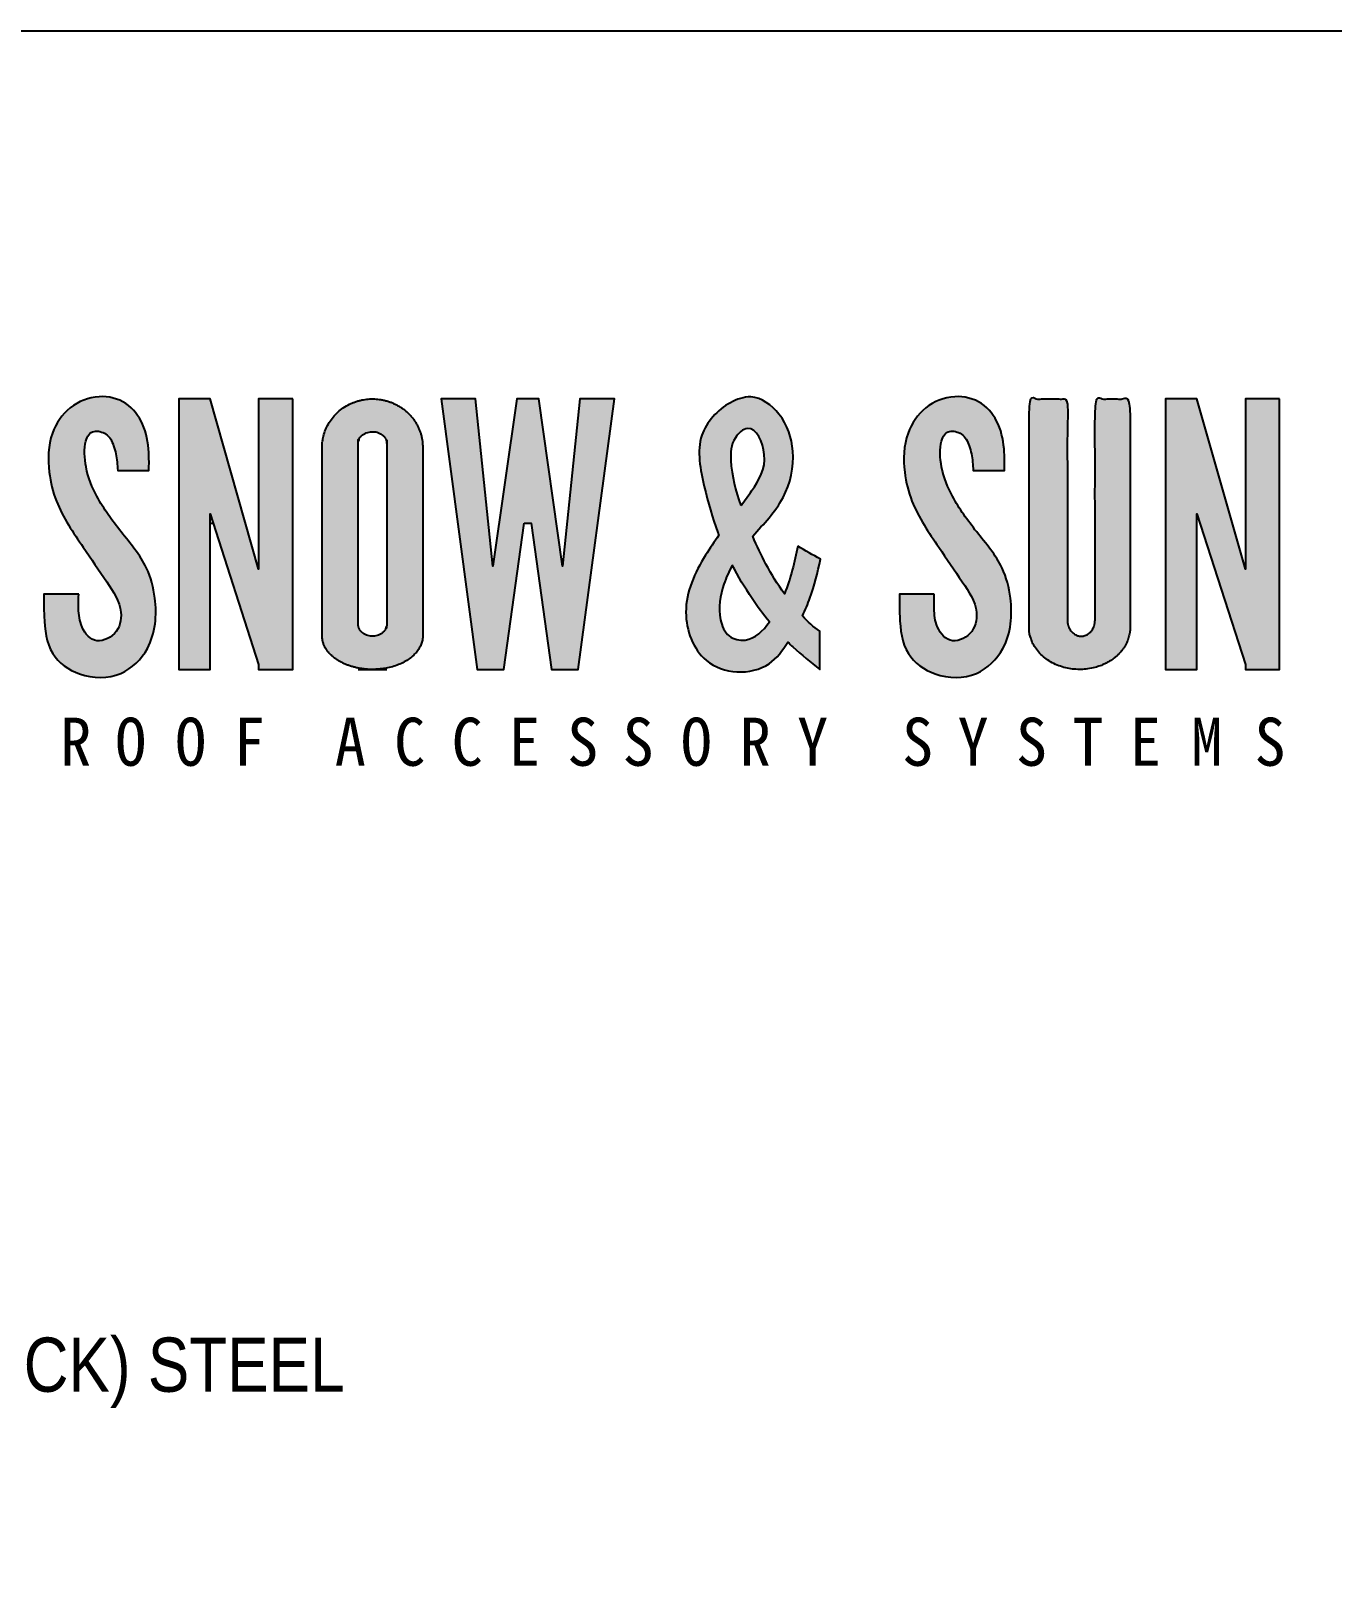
# Model space of a CAD drawing. Extents: x 0 to 216, y -5 to 280.
# Drawn here: x 74.2 to 131.2, y 212.1 to 280 of the extents above; entities that cross this region are included whole.
import ezdxf

# ---------------------------------------------------------------- set-up
doc = ezdxf.new("R2010")
doc.units = 0
doc.header["$LTSCALE"] = 10
doc.header["$MEASUREMENT"] = 0
doc.layers.get('0').update_dxf_attribs({"linetype": 'CONTINUOUS'})
for name, color, linetype in [('4886-LOGO$0$CADdetails-9-EXTRAFINE', 9, 'CONTINUOUS'), ('4886-LOGO$0$CADdetails-9-TITLEBLOCK', 7, 'CONTINUOUS'), ('CADdetails-7-FRAME', 7, 'CONTINUOUS')]:
    doc.layers.add(name, color=color, linetype=linetype)
doc.layers.add('CADdetails-1-ANNO', color=41, linetype='CONTINUOUS', lineweight=5)
doc.styles.add('4886-LOGO$0$CADdetails-NOTES', font='ARIALN.TTF', dxfattribs={"height": 2.38})
doc.styles.add('CADdetails-NOTES', font='ARIALN.TTF', dxfattribs={"height": 2.38})

# ---------------------------------------------------------------- blocks, each defined once
blk = doc.blocks.new('4886-LOGO')
at = {"layer": '4886-LOGO$0$CADdetails-9-EXTRAFINE', "true_color": 0x000000}
h = blk.add_hatch(color=18, dxfattribs=at)
h.dxf.hatch_style = 1
h.paths.add_polyline_path([(50.3961881897652, 261.2233427633005), (52.80686151413583, 261.2233427633003), (52.80686151413583, 263.8825615489372), (44.50089984591425, 263.8825615489372), (44.50089984591425, 261.2233427633003), (46.73861634836031, 261.2233427633005), (46.73861634836031, 247.9272509592771), (50.39618818976532, 247.9272509592771)])
h.paths.add_polyline_path([(57.12945304322187, 255.6701918955474), (57.72454489404428, 255.6701918955474), (59.09203688315313, 247.9272509592771), (62.53758303025829, 247.9272509592771), (60.48219936464804, 255.6701918955474, 0.4741459601828547), (62.53758303025843, 257.7255755611579), (62.5375830302583, 262.202378682049, 0.4142135623730951), (60.48219936464804, 263.8825615489372), (53.76282061649326, 263.8825615489372), (53.76282061649341, 247.9272509592771), (57.12945304322202, 247.9272509592772)])
h.paths.add_polyline_path([(57.12945304322202, 258.4432507827095), (57.12945304322187, 261.2233427633005), (58.21849616782769, 261.2233427633005, -0.4142135623730955), (59.03563074315194, 260.4938227809976), (59.03563074315194, 259.2603853580332, -0.4142135623730877), (58.30611076085012, 258.4432507827095)], flags=16)
h.paths.add_polyline_path([(63.41827574506218, 247.9272509592772), (66.77344002369465, 247.9272509592774), (66.92690938983107, 250.5864697449139), (68.73239762164498, 250.5864697449139), (68.92085054281495, 247.9272509592774), (72.06365901596884, 247.9272509592774), (70.9329416394841, 263.8825615489374), (64.33909181929133, 263.8825615489374)])
h.paths.add_polyline_path([(67.54078673178738, 261.2233427633003), (67.97858608750018, 261.2233427633005), (68.52681267147231, 253.4874349204592), (67.09433047194732, 253.4874349204592)], flags=16)
edge = h.paths.add_edge_path()
edge.add_spline(control_points=[(74.80596070433926, 255.3228280270849), (74.8015417094442, 255.0048537064428), (74.80176052965437, 254.1272326656352), (74.95811642144922, 252.6688795382005), (76.4204412905407, 251.6325362264863), (78.20199521976066, 251.6095245353665), (79.65136705178266, 253.0510567176943), (79.79606891387462, 254.8902374967681), (79.32628791760904, 256.6983066215882), (78.17173407402325, 258.0391565729333), (77.17356243407231, 259.400378636936), (76.60486015441505, 260.744330355627), (76.54250692123816, 261.9823135922403), (76.88557762286449, 262.5552760636414), (77.62087382191186, 262.3844453345494), (77.89708149165375, 261.7954457717772), (78.00676396259662, 261.2358514539089), (78.03066397196443, 260.8712044980304), (78.03662584511216, 260.7464497482924)], knot_values=[9.159869633477413, 9.159869633477413, 9.159869633477413, 9.159869633477413, 9.553473869139815, 10.23753956772957, 10.8414301638242, 11.58040154550025, 12.2347148604243, 13.14657583188984, 13.70423973949842, 14.49825880038634, 15.26980940261609, 15.79940515860085, 16.21787618305705, 16.48833601287522, 16.6982696703134, 16.95189257532528, 17.24769608248972, 17.40090122961335, 17.40090122961335, 17.40090122961335, 17.40090122961335], weights=[1, 1, 1, 1, 1, 1, 1, 1, 1, 1, 1, 1, 1, 1, 1, 1, 1, 1, 1], degree=3, periodic=0)
edge.add_spline(control_points=[(78.03662584511216, 260.7464497482924), (78.49174914512801, 260.7464497482924), (78.94687244514385, 260.7464497482924), (79.40199574515971, 260.7464497482926)], knot_values=[8.159869633477411, 8.159869633477411, 8.159869633477411, 8.159869633477411, 9.159869633477411, 9.159869633477411, 9.159869633477411, 9.159869633477411], weights=[1, 1, 1, 1], degree=3, periodic=0)
edge.add_spline(control_points=[(79.40199574515971, 260.7464497482926), (79.41034676490054, 261.0112713384183), (79.41395820647097, 261.6976818498715), (79.23494305343552, 262.7752392187014), (78.46418815776345, 263.8087396478678), (77.16070490810532, 264.1137278208181), (75.86736522869826, 263.5996733988642), (74.99665274751395, 262.3076051202087), (74.95260246705591, 260.7930634735673), (75.3831392888207, 259.0466347067286), (76.44635329828435, 257.5128895317172), (77.47394264519124, 255.9834877514048), (78.32437545357065, 254.7433863094643), (78.05530315517044, 253.5129158730335), (76.94733647262395, 253.0938933176985), (76.3534059886592, 253.9701254627586), (76.31448175634816, 254.704056942387), (76.3245536487409, 255.1491601045732), (76.33000086557439, 255.3228280270869)], knot_values=[0, 0, 0, 0, 0.3254051974871182, 0.842920189020055, 1.317913374709049, 1.813633170942287, 2.370279154563706, 2.924350234849751, 3.62687383504199, 4.161451667077124, 5.11777412033779, 5.869543347148837, 6.469992086447252, 6.869886734877563, 7.245363827535841, 7.613246666016262, 7.946951362988508, 8.159869633477411, 8.159869633477411, 8.159869633477411, 8.159869633477411], weights=[1, 1, 1, 1, 1, 1, 1, 1, 1, 1, 1, 1, 1, 1, 1, 1, 1, 1, 1], degree=3, periodic=0)
edge.add_spline(control_points=[(76.33000086557425, 255.3228280270866), (75.82198747849583, 255.3228280270866), (75.31397409141738, 255.3228280270866), (74.80596070433926, 255.3228280270849)], knot_values=[17.40090122961335, 17.40090122961335, 17.40090122961335, 17.40090122961335, 18.40090122961335, 18.40090122961335, 18.40090122961335, 18.40090122961335], weights=[1, 1, 1, 1], degree=3, periodic=0)
h.paths.add_polyline_path([(82.08778738518976, 263.8825615489374), (80.71619687287361, 263.8825615489372), (80.71619687287372, 252.0334942003691), (82.08778738518987, 252.0334942003691), (82.08778738518974, 258.8534015640369), (84.27668768088503, 252.0334942003693), (85.7037995153255, 252.0334942003691), (85.70379951532536, 263.8825615489374), (84.20751700772632, 263.8825615489372), (84.20751700772644, 256.4278105859605)])
edge = h.paths.add_edge_path()
edge.add_spline(control_points=[(86.99226203078626, 261.7664076075158), (86.99226203078626, 257.6269212639876), (86.99226203078626, 253.4874349204592)], knot_values=[7.283185307179586, 7.283185307179586, 7.283185307179586, 8.283185307179586, 8.283185307179586, 8.283185307179586], weights=[1, 1, 1], degree=2, periodic=0)
edge.add_spline(control_points=[(86.9922620307864, 253.4874349204592), (86.9922620307864, 252.0334942003691), (89.19511965017824, 252.0334942003691), (91.39797726957005, 252.0334942003691), (91.39797726957006, 253.4874349204592)], knot_values=[0, 0, 0, 1.570796326794897, 1.570796326794897, 3.141592653589793, 3.141592653589793, 3.141592653589793], weights=[1, 0.7071067811865476, 1, 0.7071067811865476, 1], degree=2, periodic=0)
edge.add_spline(control_points=[(91.39797726957006, 253.4874349204592), (91.39797726956992, 257.6269212639876), (91.39797726956992, 261.7664076075158)], knot_values=[3.141592653589793, 3.141592653589793, 3.141592653589793, 4.141592653589793, 4.141592653589793, 4.141592653589793], weights=[1, 1, 1], degree=2, periodic=0)
edge.add_spline(control_points=[(91.39797726956992, 261.7664076075158), (91.39797726956994, 263.8825615489372), (89.1951196501781, 263.8825615489372), (86.99226203078629, 263.8825615489372), (86.99226203078626, 261.7664076075158)], knot_values=[4.141592653589793, 4.141592653589793, 4.141592653589793, 5.71238898038469, 5.71238898038469, 7.283185307179586, 7.283185307179586, 7.283185307179586], weights=[1, 0.7071067811865476, 1, 0.7071067811865476, 1], degree=2, periodic=0)
edge = h.paths.add_edge_path(flags=16)
edge.add_spline(control_points=[(88.57167253524057, 261.9382139085546), (88.57167253524057, 262.4484286199152), (89.1951217937572, 262.4484286199153), (89.81857105227387, 262.4484286199152), (89.818571052274, 261.9382139085546)], knot_values=[4.141592653589793, 4.141592653589793, 4.141592653589793, 5.71238898038469, 5.71238898038469, 7.283185307179586, 7.283185307179586, 7.283185307179586], weights=[1, 0.7071067811865476, 1, 0.7071067811865476, 1], degree=2, periodic=0)
edge.add_spline(control_points=[(89.818571052274, 261.9382139085546), (89.818571052274, 257.9733568745721), (89.818571052274, 254.0084998405895)], knot_values=[3.141592653589793, 3.141592653589793, 3.141592653589793, 4.141592653589793, 4.141592653589793, 4.141592653589793], weights=[1, 1, 1], degree=2, periodic=0)
edge.add_spline(control_points=[(89.818571052274, 254.0084998405895), (89.81857105227392, 253.4874349204592), (89.19512179375737, 253.4874349204592), (88.57167253524078, 253.4874349204592), (88.57167253524071, 254.0084998405895)], knot_values=[0, 0, 0, 1.570796326794897, 1.570796326794897, 3.141592653589793, 3.141592653589793, 3.141592653589793], weights=[1, 0.7071067811865476, 1, 0.7071067811865476, 1], degree=2, periodic=0)
edge.add_spline(control_points=[(88.57167253524071, 254.0084998405895), (88.57167253524071, 257.9733568745721), (88.57167253524057, 261.9382139085546)], knot_values=[7.283185307179586, 7.283185307179586, 7.283185307179586, 8.283185307179586, 8.283185307179586, 8.283185307179586], weights=[1, 1, 1], degree=2, periodic=0)
h.paths.add_polyline_path([(93.78846452832735, 252.0334942003691), (94.95358942018547, 252.0334942003691), (95.84607048083063, 258.4432507827095), (96.14857353308571, 258.4432507827093), (97.04105459373073, 252.0334942003691), (98.20617948558888, 252.0334942003691), (99.79386946721513, 263.8825615489372), (98.28501807297172, 263.8825615489372), (97.52014202360971, 256.5537404543075), (96.47800470460342, 263.8825615489372), (95.51663930931277, 263.8825615489372), (94.47450199030663, 256.5537404543074), (93.7096259409445, 263.8825615489372), (92.20077454670135, 263.8825615489372)])
edge = h.paths.add_edge_path()
edge.add_spline(control_points=[(104.3680412388398, 257.9089614440728), (104.1656869740915, 257.6247308845151), (103.4722128998503, 256.6006389097533), (102.5814639424234, 254.7173390752473), (103.4204213229875, 252.3910169212264), (105.1556736824669, 251.7862660804799), (106.6195160064025, 252.111648865752), (107.1606240305409, 252.8668808371945), (107.3854789133286, 253.230659862269)], knot_values=[4.24059920249581, 4.24059920249581, 4.24059920249581, 4.24059920249581, 4.668252529823107, 5.749921954044069, 6.686605791239886, 7.272159042449939, 7.868251185124098, 8.3799741640461, 8.3799741640461, 8.3799741640461, 8.3799741640461], weights=[1, 1, 1, 1, 1, 1, 1, 1, 1], degree=3, periodic=0)
edge.add_spline(control_points=[(107.3854789133286, 253.230659862269), (107.4588140203517, 253.158482624482), (107.9037330398775, 252.7337141856615), (108.3883679161646, 252.3516522767248), (108.7919425630156, 252.0334942003689)], knot_values=[3.484056847691089, 3.484056847691089, 3.484056847691089, 3.484056847691089, 3.610596434211303, 4.24059920249581, 4.24059920249581, 4.24059920249581, 4.24059920249581], weights=[1, 1, 1, 1, 1], degree=3, periodic=0)
edge.add_spline(control_points=[(108.7919425630156, 252.0334942003689), (108.7919425630156, 252.5939816072336), (108.7919425630156, 253.1544690140985), (108.7919425630156, 253.7149564209634)], knot_values=[2.484056847691089, 2.484056847691089, 2.484056847691089, 2.484056847691089, 3.484056847691089, 3.484056847691089, 3.484056847691089, 3.484056847691089], weights=[1, 1, 1, 1], degree=3, periodic=0)
edge.add_spline(control_points=[(108.7919425630156, 253.7149564209634), (108.5104665686674, 253.8814775178517), (108.2588810884563, 254.1245629928011), (108.0247486258535, 254.3799216959147)], knot_values=[2.0713819342424, 2.0713819342424, 2.0713819342424, 2.0713819342424, 2.484056847691089, 2.484056847691089, 2.484056847691089, 2.484056847691089], weights=[1, 1, 1, 1], degree=3, periodic=0)
edge.add_spline(control_points=[(108.0247486258535, 254.3799216959147), (108.1491667077408, 254.6349930842549), (108.4937227964837, 255.4274488102222), (108.6937542095961, 256.2803930100125), (108.8198132199501, 256.8584627283469)], knot_values=[1, 1, 1, 1, 1.349821759858118, 2.0713819342424, 2.0713819342424, 2.0713819342424, 2.0713819342424], weights=[1, 1, 1, 1, 1], degree=3, periodic=0)
edge.add_spline(control_points=[(108.8198132199501, 256.8584627283469), (108.4883476498172, 257.0498344644901), (108.1568820796843, 257.2412062006333), (107.8254165095513, 257.4325779367769)], knot_values=[0, 0, 0, 0, 1, 1, 1, 1], weights=[1, 1, 1, 1], degree=3, periodic=0)
edge.add_spline(control_points=[(107.8254165095512, 257.4325779367769), (107.6828362599086, 256.7305409674145), (107.5174696074646, 256.0315043321233), (107.2385324776915, 255.3474217628853)], knot_values=[15.58852094339181, 15.58852094339181, 15.58852094339181, 15.58852094339181, 16.48246601961312, 16.48246601961312, 16.48246601961312, 16.48246601961312], weights=[1, 1, 1, 1], degree=3, periodic=0)
edge.add_spline(control_points=[(107.2385324776915, 255.3474217628853), (106.9381025011419, 255.7646268446771), (106.4364274862252, 256.5785540527954), (106.0268797974275, 257.4504732767775), (105.850048439353, 257.8660103626859)], knot_values=[14.40415208843296, 14.40415208843296, 14.40415208843296, 14.40415208843296, 15.035092850585, 15.58852094339181, 15.58852094339181, 15.58852094339181, 15.58852094339181], weights=[1, 1, 1, 1, 1], degree=3, periodic=0)
edge.add_spline(control_points=[(105.850048439353, 257.8660103626859), (106.3253413560339, 258.4138264327478), (107.3434495995027, 259.4178970571183), (107.7890352028004, 261.4967486427619), (107.2255766533525, 263.2148596823475), (105.9474402487172, 264.1536411227048), (104.5262842473759, 263.6496096021586), (103.2564926054758, 262.2629814705695), (103.7005671353694, 260.0515859965533), (104.0919343379818, 258.6381518129066), (104.3520650794615, 257.9505101419057), (104.3680412388398, 257.9089614440728)], knot_values=[8.3799741640461, 8.3799741640461, 8.3799741640461, 8.3799741640461, 9.262193100832064, 10.11358082256443, 10.82357975511226, 11.41431925583939, 11.79411735098334, 12.57128604643857, 13.49311532207829, 14.34902966326529, 14.40415208843296, 14.40415208843296, 14.40415208843296, 14.40415208843296], weights=[1, 1, 1, 1, 1, 1, 1, 1, 1, 1, 1, 1], degree=3, periodic=0)
edge = h.paths.add_edge_path(flags=16)
edge.add_spline(control_points=[(105.3280611527923, 259.2189542290166), (105.1074158463948, 259.8564961265809), (104.8417239400215, 260.8368172668089), (104.900642342724, 262.1039379609722), (105.8627052379544, 262.9518502351098), (106.668844265916, 261.175600679321), (105.9817357336112, 260.0948853584918), (105.4961090003294, 259.4303464552102), (105.3380959537092, 259.2177556408188)], knot_values=[6.521723534745382, 6.521723534745382, 6.521723534745382, 6.521723534745382, 7.345020908545663, 7.762094820972671, 8.038519991923561, 8.594123939847961, 9.282919280262279, 9.609675959844928, 9.609675959844928, 9.609675959844928, 9.609675959844928], degree=3, periodic=0)
edge = h.paths.add_edge_path(flags=16)
edge.add_spline(control_points=[(104.954239241188, 256.6058525363709), (105.2136379231031, 256.102819583352), (105.7237107923267, 255.2454864527131), (106.311985969999, 254.444683519414), (106.5806320890133, 254.1161492658018)], knot_values=[2.184308145901284, 2.184308145901284, 2.184308145901284, 2.184308145901284, 2.876796729644828, 3.396690617285075, 3.396690617285075, 3.396690617285075, 3.396690617285075], degree=3, periodic=0)
edge.add_spline(control_points=[(106.5806320890133, 254.1161492658018), (106.304313773129, 253.7187764522034), (105.7777985113036, 253.1835044799906), (104.7065572460821, 253.4180604846854), (104.2921846220725, 254.4705200963211), (104.473418881714, 255.5793493507865), (104.8099040240759, 256.336942602607), (104.9561223200198, 256.605957046754)], knot_values=[0, 0, 0, 0, 0.5464795352135852, 0.8409820569791773, 1.171200756084147, 1.809668481234027, 2.184308145901284, 2.184308145901284, 2.184308145901284, 2.184308145901284], degree=3, periodic=0)
edge = h.paths.add_edge_path()
edge.add_spline(control_points=[(112.2795772376896, 255.3228280270849), (112.2751582427945, 255.0048537064428), (112.2753770630047, 254.1272326656352), (112.4317329547996, 252.6688795382005), (113.8940578238911, 251.6325362264863), (115.675611753111, 251.6095245353665), (117.124983585133, 253.0510567176943), (117.269685447225, 254.8902374967681), (116.7999044509594, 256.6983066215882), (115.6453506073736, 258.0391565729333), (114.6471789674227, 259.400378636936), (114.0784766877655, 260.744330355627), (114.0161234545886, 261.9823135922403), (114.3591941562148, 262.5552760636414), (115.0944903552623, 262.3844453345494), (115.3706980250041, 261.7954457717772), (115.480380495947, 261.2358514539089), (115.5042805053148, 260.8712044980304), (115.5102423784625, 260.7464497482924)], knot_values=[9.159869633477413, 9.159869633477413, 9.159869633477413, 9.159869633477413, 9.553473869139815, 10.23753956772957, 10.8414301638242, 11.58040154550025, 12.2347148604243, 13.14657583188984, 13.70423973949842, 14.49825880038634, 15.26980940261609, 15.79940515860085, 16.21787618305705, 16.48833601287522, 16.6982696703134, 16.95189257532528, 17.24769608248972, 17.40090122961335, 17.40090122961335, 17.40090122961335, 17.40090122961335], weights=[1, 1, 1, 1, 1, 1, 1, 1, 1, 1, 1, 1, 1, 1, 1, 1, 1, 1, 1], degree=3, periodic=0)
edge.add_spline(control_points=[(115.5102423784625, 260.7464497482924), (115.9653656784784, 260.7464497482924), (116.4204889784942, 260.7464497482924), (116.87561227851, 260.7464497482926)], knot_values=[8.159869633477411, 8.159869633477411, 8.159869633477411, 8.159869633477411, 9.159869633477411, 9.159869633477411, 9.159869633477411, 9.159869633477411], weights=[1, 1, 1, 1], degree=3, periodic=0)
edge.add_spline(control_points=[(116.87561227851, 260.7464497482926), (116.8839632982509, 261.0112713384183), (116.8875747398213, 261.6976818498715), (116.7085595867859, 262.7752392187014), (115.9378046911138, 263.8087396478678), (114.6343214414557, 264.1137278208181), (113.3409817620486, 263.5996733988642), (112.4702692808643, 262.3076051202087), (112.4262190004063, 260.7930634735673), (112.8567558221711, 259.0466347067286), (113.9199698316347, 257.5128895317172), (114.9475591785416, 255.9834877514048), (115.797991986921, 254.7433863094643), (115.5289196885208, 253.5129158730335), (114.4209530059743, 253.0938933176985), (113.8270225220096, 253.9701254627586), (113.7880982896985, 254.704056942387), (113.7981701820912, 255.1491601045732), (113.8036173989248, 255.3228280270869)], knot_values=[0, 0, 0, 0, 0.3254051974871182, 0.842920189020055, 1.317913374709049, 1.813633170942287, 2.370279154563706, 2.924350234849751, 3.62687383504199, 4.161451667077124, 5.11777412033779, 5.869543347148837, 6.469992086447252, 6.869886734877563, 7.245363827535841, 7.613246666016262, 7.946951362988508, 8.159869633477411, 8.159869633477411, 8.159869633477411, 8.159869633477411], weights=[1, 1, 1, 1, 1, 1, 1, 1, 1, 1, 1, 1, 1, 1, 1, 1, 1, 1, 1], degree=3, periodic=0)
edge.add_spline(control_points=[(113.8036173989246, 255.3228280270866), (113.2956040118462, 255.3228280270866), (112.7875906247678, 255.3228280270866), (112.2795772376896, 255.3228280270849)], knot_values=[17.40090122961335, 17.40090122961335, 17.40090122961335, 17.40090122961335, 18.40090122961335, 18.40090122961335, 18.40090122961335, 18.40090122961335], weights=[1, 1, 1, 1], degree=3, periodic=0)
edge = h.paths.add_edge_path()
edge.add_spline(control_points=[(119.6326050413746, 254.1931615573436), (119.6326050413746, 259.0378615531403), (119.6326050413746, 263.8825615489372)], knot_values=[0, 0, 0, 1, 1, 1], weights=[1, 1, 1], degree=2, periodic=0)
edge.add_spline(control_points=[(119.6326050413746, 263.8825615489372), (118.7944506147047, 263.8825615489372), (117.9562961880348, 263.8825615489372)], knot_values=[1, 1, 1, 2, 2, 2], weights=[1, 1, 1], degree=2, periodic=0)
edge.add_spline(control_points=[(117.9562961880348, 263.8825615489372), (117.9562961880348, 258.8718892572672), (117.9562961880348, 253.8612169655973)], knot_values=[2, 2, 2, 3, 3, 3], weights=[1, 1, 1], degree=2, periodic=0)
edge.add_spline(control_points=[(117.9562961880348, 253.8612169655973), (117.9562961880348, 252.0334942003691), (120.1680946757833, 252.0334942003691), (122.3798931635317, 252.0334942003691), (122.3798931635317, 253.8612169655973)], knot_values=[3, 3, 3, 4.570796326794897, 4.570796326794897, 6.141592653589793, 6.141592653589793, 6.141592653589793], weights=[1, 0.7071067811865476, 1, 0.7071067811865476, 1], degree=2, periodic=0)
edge.add_spline(control_points=[(122.3798931635317, 253.8612169655973), (122.3798931635316, 258.8718892572672), (122.3798931635316, 263.8825615489372)], knot_values=[6.141592653589793, 6.141592653589793, 6.141592653589793, 7.141592653589793, 7.141592653589793, 7.141592653589793], weights=[1, 1, 1], degree=2, periodic=0)
edge.add_spline(control_points=[(122.3798931635316, 263.8825615489372), (121.6115851177151, 263.8825615489372), (120.8432770718985, 263.8825615489372)], knot_values=[7.141592653589793, 7.141592653589793, 7.141592653589793, 8.141592653589793, 8.141592653589793, 8.141592653589793], weights=[1, 1, 1], degree=2, periodic=0)
edge.add_spline(control_points=[(120.8432770718985, 263.8825615489372), (120.8432770718985, 259.0378615531403), (120.8432770718985, 254.1931615573436)], knot_values=[8.141592653589793, 8.141592653589793, 8.141592653589793, 9.141592653589793, 9.141592653589793, 9.141592653589793], weights=[1, 1, 1], degree=2, periodic=0)
edge.add_spline(control_points=[(120.8432770718985, 254.1931615573436), (120.8432770718985, 253.4874349204592), (120.2379410566365, 253.4874349204592), (119.6326050413746, 253.4874349204592), (119.6326050413746, 254.1931615573436)], knot_values=[9.141592653589793, 9.141592653589793, 9.141592653589793, 10.71238898038469, 10.71238898038469, 12.28318530717959, 12.28318530717959, 12.28318530717959], weights=[1, 0.7071067811865476, 1, 0.7071067811865476, 1], degree=2, periodic=0)
h.paths.add_polyline_path([(125.3088881974311, 258.8534015640369), (127.4977884931264, 252.0334942003693), (128.9249003275668, 252.0334942003691), (128.9249003275667, 263.8825615489374), (127.4286178199677, 263.8825615489372), (127.4286178199678, 256.4278105859606), (125.308888197431, 263.8825615489374), (123.9372976851149, 263.8825615489372), (123.9372976851151, 252.0334942003691), (125.3088881974312, 252.0334942003691)])
at = {"layer": '4886-LOGO$0$CADdetails-9-EXTRAFINE', "color": 18, "true_color": 0x000000}
for p, q in [((82.0877873851896, 258.4432507827095), (82.21942834725186, 258.4432507827095)), ((117.9562961880349, 253.4874349204592), (118.003042310801, 253.4874349204592)), ((88.57167253524071, 252.0334942003691), (89.818571052274, 252.0334942003691))]:
    blk.add_line(p, q, dxfattribs=at)
for points in [[(85.70379951532536, 263.8825615489374), (84.20751700772632, 263.8825615489372), (84.20751700772644, 256.4278105859605), (82.08778738518974, 263.8825615489374), (80.71619687287361, 263.8825615489372), (80.71619687287372, 252.0334942003691), (82.08778738518986, 252.0334942003691), (82.08778738518974, 258.8534015640369), (84.20751700772644, 252.2490077092083), (84.20751700772644, 252.0334942003693), (85.7037995153255, 252.0334942003691)], [(95.84607048083062, 258.4432507827095), (96.14857353308572, 258.4432507827093), (97.04105459373073, 252.0334942003691), (98.20617948558888, 252.0334942003691), (99.79386946721513, 263.8825615489372), (98.28501807297171, 263.8825615489372), (97.52014202360971, 256.5537404543075), (96.47800470460344, 263.8825615489372), (95.51663930931277, 263.8825615489372), (94.47450199030663, 256.5537404543075), (93.7096259409445, 263.8825615489372), (92.20077454670135, 263.8825615489372), (93.78846452832735, 252.0334942003691), (94.95358942018547, 252.0334942003691)], [(128.9249003275667, 263.8825615489374), (127.4286178199677, 263.8825615489372), (127.4286178199678, 256.4278105859605), (125.3088881974311, 263.8825615489374), (123.9372976851149, 263.8825615489372), (123.9372976851151, 252.0334942003691), (125.3088881974312, 252.0334942003691), (125.3088881974311, 258.8534015640369), (127.4286178199678, 252.2490077092083), (127.4286178199678, 252.0334942003693), (128.9249003275668, 252.0334942003691)]]:
    blk.add_lwpolyline(points, close=True, dxfattribs=at)
for points, knots in [([(76.33000086557439, 255.3228280270869), (76.3245536487409, 255.1491601045732), (76.31448175634816, 254.704056942387), (76.3534059886592, 253.9701254627586), (76.94733647262395, 253.0938933176985), (78.05530315517044, 253.5129158730335), (78.32437545357065, 254.7433863094643), (77.47394264519124, 255.9834877514048), (76.44635329828435, 257.5128895317172), (75.3831392888207, 259.0466347067286), (74.95260246705591, 260.7930634735673), (74.99665274751395, 262.3076051202087), (75.86736522869826, 263.5996733988642), (77.16070490810532, 264.1137278208181), (78.46418815776345, 263.8087396478678), (79.23494305343552, 262.7752392187014), (79.41395820647097, 261.6976818498715), (79.41034676490054, 261.0112713384183), (79.40199574515971, 260.7464497482926), (78.94687244514385, 260.7464497482924), (78.49174914512801, 260.7464497482924), (78.03662584511216, 260.7464497482924), (78.03066397196443, 260.8712044980304), (78.00676396259662, 261.2358514539089), (77.89708149165375, 261.7954457717772), (77.62087382191186, 262.3844453345494), (76.88557762286449, 262.5552760636414), (76.54250692123816, 261.9823135922403), (76.60486015441505, 260.744330355627), (77.17356243407231, 259.400378636936), (78.17173407402325, 258.0391565729333), (79.32628791760904, 256.6983066215882), (79.79606891387462, 254.8902374967681), (79.65136705178266, 253.0510567176943), (78.20199521976066, 251.6095245353665), (76.4204412905407, 251.6325362264863), (74.95811642144922, 252.6688795382005), (74.80176052965437, 254.1272326656352), (74.8015417094442, 255.0048537064428), (74.80596070433926, 255.3228280270849), (75.31397409141738, 255.3228280270866), (75.82198747849583, 255.3228280270866), (76.33000086557425, 255.3228280270866)], [0, 0, 0, 0, 0.2129182704889037, 0.5466229674611495, 0.9145058059415708, 1.289982898599848, 1.68987754703016, 2.290326286328574, 3.042095513139622, 3.998417966400287, 4.532995798435421, 5.235519398627661, 5.789590478913706, 6.346236462535124, 6.841956258768363, 7.316949444457356, 7.834464435990293, 8.159869633477411, 8.159869633477411, 8.159869633477411, 9.159869633477411, 9.159869633477411, 9.159869633477411, 9.313074780601038, 9.608878287765478, 9.862501192777357, 10.07243485021554, 10.34289468003371, 10.76136570448991, 11.29096146047467, 12.06251206270442, 12.85653112359233, 13.41419503120092, 14.32605600266646, 14.98036931759051, 15.71934069926656, 16.32323129536119, 17.00729699395094, 17.40090122961335, 17.40090122961335, 17.40090122961335, 18.40090122961335, 18.40090122961335, 18.40090122961335, 18.40090122961335]), ([(107.8254165095513, 257.4325779367769), (108.1568820796843, 257.2412062006333), (108.4883476498172, 257.0498344644901), (108.8198132199501, 256.8584627283469), (108.6937542095961, 256.2803930100125), (108.4937227964837, 255.4274488102222), (108.1491667077408, 254.6349930842549), (108.0247486258535, 254.3799216959147), (108.2588810884563, 254.1245629928011), (108.5104665686674, 253.8814775178517), (108.7919425630156, 253.7149564209634), (108.7919425630156, 253.1544690140985), (108.7919425630156, 252.5939816072336), (108.7919425630156, 252.0334942003689), (108.3883679161646, 252.3516522767248), (107.9037330398775, 252.7337141856615), (107.4588140203517, 253.158482624482), (107.3854789133286, 253.230659862269), (107.1606240305409, 252.8668808371945), (106.6195160064025, 252.111648865752), (105.1556736824669, 251.7862660804799), (103.4204213229875, 252.3910169212264), (102.5814639424234, 254.7173390752473), (103.4722128998503, 256.6006389097533), (104.1656869740915, 257.6247308845151), (104.3680412388398, 257.9089614440728), (104.3520650794615, 257.9505101419057), (104.0919343379818, 258.6381518129066), (103.7005671353694, 260.0515859965533), (103.2564926054758, 262.2629814705695), (104.5262842473759, 263.6496096021586), (105.9474402487172, 264.1536411227048), (107.2255766533525, 263.2148596823475), (107.7890352028004, 261.4967486427619), (107.3434495995027, 259.4178970571183), (106.3253413560339, 258.4138264327478), (105.850048439353, 257.8660103626859), (106.0268797974275, 257.4504732767775), (106.4364274862252, 256.5785540527954), (106.9381025011419, 255.7646268446771), (107.2385324776915, 255.3474217628853), (107.5174696074646, 256.0315043321233), (107.6828362599086, 256.7305409674145), (107.8254165095512, 257.4325779367769)], [0, 0, 0, 0, 1, 1, 1, 1.721560174384282, 2.0713819342424, 2.0713819342424, 2.0713819342424, 2.484056847691089, 2.484056847691089, 2.484056847691089, 3.484056847691089, 3.484056847691089, 3.484056847691089, 4.114059615975596, 4.24059920249581, 4.24059920249581, 4.24059920249581, 4.752322181417812, 5.348414324091971, 5.933967575302024, 6.870651412497841, 7.952320836718803, 8.3799741640461, 8.3799741640461, 8.3799741640461, 8.435096589213767, 9.291010930400763, 10.21284020604049, 10.99000890149571, 11.36980699663967, 11.96054649736679, 12.67054542991462, 13.52193315164699, 14.40415208843296, 14.40415208843296, 14.40415208843296, 14.95758018123976, 15.58852094339181, 15.58852094339181, 15.58852094339181, 16.48246601961312, 16.48246601961312, 16.48246601961312, 16.48246601961312]), ([(113.8036173989248, 255.3228280270869), (113.7981701820912, 255.1491601045732), (113.7880982896985, 254.704056942387), (113.8270225220096, 253.9701254627586), (114.4209530059743, 253.0938933176985), (115.5289196885208, 253.5129158730335), (115.797991986921, 254.7433863094643), (114.9475591785416, 255.9834877514048), (113.9199698316347, 257.5128895317172), (112.8567558221711, 259.0466347067286), (112.4262190004063, 260.7930634735673), (112.4702692808643, 262.3076051202087), (113.3409817620486, 263.5996733988642), (114.6343214414557, 264.1137278208181), (115.9378046911138, 263.8087396478678), (116.7085595867859, 262.7752392187014), (116.8875747398213, 261.6976818498715), (116.8839632982509, 261.0112713384183), (116.87561227851, 260.7464497482926), (116.4204889784942, 260.7464497482924), (115.9653656784784, 260.7464497482924), (115.5102423784625, 260.7464497482924), (115.5042805053148, 260.8712044980304), (115.480380495947, 261.2358514539089), (115.3706980250041, 261.7954457717772), (115.0944903552623, 262.3844453345494), (114.3591941562148, 262.5552760636414), (114.0161234545886, 261.9823135922403), (114.0784766877655, 260.744330355627), (114.6471789674227, 259.400378636936), (115.6453506073736, 258.0391565729333), (116.7999044509594, 256.6983066215882), (117.269685447225, 254.8902374967681), (117.124983585133, 253.0510567176943), (115.675611753111, 251.6095245353665), (113.8940578238911, 251.6325362264863), (112.4317329547996, 252.6688795382005), (112.2753770630047, 254.1272326656352), (112.2751582427945, 255.0048537064428), (112.2795772376896, 255.3228280270849), (112.7875906247678, 255.3228280270866), (113.2956040118462, 255.3228280270866), (113.8036173989246, 255.3228280270866)], [0, 0, 0, 0, 0.2129182704889037, 0.5466229674611495, 0.9145058059415708, 1.289982898599848, 1.68987754703016, 2.290326286328574, 3.042095513139622, 3.998417966400287, 4.532995798435421, 5.235519398627661, 5.789590478913706, 6.346236462535124, 6.841956258768363, 7.316949444457356, 7.834464435990293, 8.159869633477411, 8.159869633477411, 8.159869633477411, 9.159869633477411, 9.159869633477411, 9.159869633477411, 9.313074780601038, 9.608878287765478, 9.862501192777357, 10.07243485021554, 10.34289468003371, 10.76136570448991, 11.29096146047467, 12.06251206270442, 12.85653112359233, 13.41419503120092, 14.32605600266646, 14.98036931759051, 15.71934069926656, 16.32323129536119, 17.00729699395094, 17.40090122961335, 17.40090122961335, 17.40090122961335, 18.40090122961335, 18.40090122961335, 18.40090122961335, 18.40090122961335]), ([(105.3380959537092, 259.2177556408188), (105.4961090003294, 259.4303464552102), (105.9817357336112, 260.0948853584918), (106.668844265916, 261.175600679321), (105.8627052379544, 262.9518502351098), (104.900642342724, 262.1039379609722), (104.8417239400215, 260.8368172668089), (105.1074158463948, 259.8564961265809), (105.3280611527923, 259.2189542290166)], [6.521723534745384, 6.521723534745384, 6.521723534745384, 6.521723534745384, 6.848480214328033, 7.537275554742351, 8.09287950266675, 8.369304673617641, 8.786378586044648, 9.60967595984493, 9.60967595984493, 9.60967595984493, 9.60967595984493]), ([(104.9561223200198, 256.605957046754), (104.8099040240759, 256.336942602607), (104.473418881714, 255.5793493507865), (104.2921846220725, 254.4705200963211), (104.7065572460821, 253.4180604846854), (105.7777985113036, 253.1835044799906), (106.304313773129, 253.7187764522034), (106.5806320890133, 254.1161492658018), (106.311985969999, 254.444683519414), (105.7237107923267, 255.2454864527131), (105.2136379231031, 256.102819583352), (104.954239241188, 256.6058525363709)], [0, 0, 0, 0, 0.3746396646672565, 1.013107389817137, 1.343326088922106, 1.637828610687698, 2.184308145901284, 2.184308145901284, 2.184308145901284, 2.704202033541531, 3.396690617285075, 3.396690617285075, 3.396690617285075, 3.396690617285075])]:
    blk.add_open_spline(points, degree=3, knots=knots, dxfattribs=at)
for points, weights, knots in [([(119.6326050413746, 254.1931615573436), (119.6326050413746, 259.0378615531403), (119.6326050413746, 263.8825615489372), (118.7944506147047, 263.8825615489372), (117.9562961880348, 263.8825615489372), (117.9562961880348, 258.8718892572672), (117.9562961880348, 253.8612169655973), (117.9562961880348, 252.0334942003691), (120.1680946757833, 252.0334942003691), (122.3798931635317, 252.0334942003691), (122.3798931635317, 253.8612169655973), (122.3798931635316, 258.8718892572672), (122.3798931635316, 263.8825615489372), (121.6115851177151, 263.8825615489372), (120.8432770718985, 263.8825615489372), (120.8432770718985, 259.0378615531403), (120.8432770718985, 254.1931615573436), (120.8432770718985, 253.4874349204592), (120.2379410566365, 253.4874349204592), (119.6326050413746, 253.4874349204592), (119.6326050413746, 254.1931615573436)], [1, 1, 1, 1, 1, 1, 1, 0.7071067811865476, 1, 0.7071067811865476, 1, 1, 1, 1, 1, 1, 1, 0.7071067811865476, 1, 0.7071067811865476, 1], [0, 0, 0, 1, 1, 2, 2, 3, 3, 4.570796326794897, 4.570796326794897, 6.141592653589793, 6.141592653589793, 7.141592653589793, 7.141592653589793, 8.141592653589793, 8.141592653589793, 9.141592653589793, 9.141592653589793, 10.71238898038469, 10.71238898038469, 12.28318530717959, 12.28318530717959, 12.28318530717959]), ([(86.9922620307864, 253.4874349204592), (86.9922620307864, 252.0334942003691), (89.19511965017824, 252.0334942003691), (91.39797726957005, 252.0334942003691), (91.39797726957006, 253.4874349204592), (91.39797726956992, 257.6269212639876), (91.39797726956992, 261.7664076075158), (91.39797726956994, 263.8825615489372), (89.1951196501781, 263.8825615489372), (86.99226203078629, 263.8825615489372), (86.99226203078626, 261.7664076075158), (86.99226203078626, 257.6269212639876), (86.99226203078626, 253.4874349204592)], [1, 0.7071067811865476, 1, 0.7071067811865476, 1, 1, 1, 0.7071067811865476, 1, 0.7071067811865476, 1, 1, 1], [0, 0, 0, 1.570796326794897, 1.570796326794897, 3.141592653589793, 3.141592653589793, 4.141592653589793, 4.141592653589793, 5.71238898038469, 5.71238898038469, 7.283185307179586, 7.283185307179586, 8.283185307179586, 8.283185307179586, 8.283185307179586]), ([(88.57167253524071, 254.0084998405895), (88.57167253524078, 253.4874349204592), (89.19512179375737, 253.4874349204592), (89.81857105227392, 253.4874349204592), (89.818571052274, 254.0084998405895), (89.818571052274, 257.9733568745721), (89.818571052274, 261.9382139085546), (89.81857105227387, 262.4484286199152), (89.1951217937572, 262.4484286199153), (88.57167253524057, 262.4484286199152), (88.57167253524057, 261.9382139085546), (88.57167253524071, 257.9733568745721), (88.57167253524071, 254.0084998405895)], [1, 0.7071067811865476, 1, 0.7071067811865476, 1, 1, 1, 0.7071067811865476, 1, 0.7071067811865476, 1, 1, 1], [0, 0, 0, 1.570796326794897, 1.570796326794897, 3.141592653589793, 3.141592653589793, 4.141592653589793, 4.141592653589793, 5.71238898038469, 5.71238898038469, 7.283185307179586, 7.283185307179586, 8.283185307179586, 8.283185307179586, 8.283185307179586])]:
    blk.add_rational_spline(points, weights, degree=2, knots=knots, dxfattribs=at)
at = {"layer": '4886-LOGO$0$CADdetails-9-TITLEBLOCK'}
blk.add_lwpolyline([(0, 280), (215.9999999999999, 280), (215.9999999999999, 0), (0, 0)], close=True, dxfattribs=at)
at = {"layer": '4886-LOGO$0$CADdetails-9-EXTRAFINE', "color": 18, "true_color": 0x000000, "char_height": 2.107075855616294, "attachment_point": 1, "style": '4886-LOGO$0$CADdetails-NOTES'}
for s, insert in [('{\\fDotumChe|b0|i0|c0|p49;R}', (75.51809905158848, 249.9190034761497)), ('{\\fDotumChe|b0|i0|c0|p49;O}', (77.92711753290685, 249.9190034761497)), ('{\\fDotumChe|b0|i0|c0|p49;O}', (80.55268037323235, 249.9190034761497)), ('{\\fDotumChe|b0|i0|c0|p49;F}', (83.12410926738528, 249.9190034761497)), ('{\\fDotumChe|b0|i0|c0|p49;A}', (87.54341479755634, 249.9190034761497)), ('{\\fDotumChe|b0|i0|c0|p49;C}', (90.1419085212167, 249.9190034761497)), ('{\\fDotumChe|b0|i0|c0|p49;C}', (92.65919918203835, 249.9190034761497)), ('{\\fDotumChe|b0|i0|c0|p49;E}', (95.17649413001821, 249.9190034761497)), ('{\\fDotumChe|b0|i0|c0|p49;S}', (97.72577556508016, 249.9190034761497)), ('{\\fDotumChe|b0|i0|c0|p49;S}', (100.1526071885826, 249.9190034761497)), ('{\\fDotumChe|b0|i0|c0|p49;O}', (102.7005810404044, 249.9190034761497)), ('{\\fDotumChe|b0|i0|c0|p49;R}', (105.2825263335409, 249.9190034761497)), ('{\\fDotumChe|b0|i0|c0|p49;Y}', (107.796528744048, 249.9190034761497)), ('{\\fDotumChe|b0|i0|c0|p49;S}', (112.3924437549032, 249.9190034761497)), ('{\\fDotumChe|b0|i0|c0|p49;Y}', (114.8229194628466, 249.9190034761497)), ('{\\fDotumChe|b0|i0|c0|p49;S}', (117.3813196833305, 249.9190034761497)), ('{\\fDotumChe|b0|i0|c0|p49;T}', (119.8544397535595, 249.9190034761497)), ('{\\fDotumChe|b0|i0|c0|p49;E}', (122.370199898915, 249.9190034761497)), ('{\\fDotumChe|b0|i0|c0|p49;M}', (125.0565160576232, 249.9190034761497)), ('{\\fDotumChe|b0|i0|c0|p49;S}', (127.8281166537435, 249.9190034761497))]:
    blk.add_mtext_dynamic_manual_height_columns(s, width=47.55128820044138, gutter_width=11.9, heights=[0], dxfattribs=dict(at, insert=insert))

msp = doc.modelspace()

# ---------------------------------------------------------------- linework, layer by layer
at = {"layer": 'CADdetails-7-FRAME'}
msp.add_lwpolyline([(0, 280), (215.9999999999999, 280), (215.9999999999999, 0), (0, 0)], close=True, dxfattribs=at)

# ---------------------------------------------------------------- block references
msp.add_blockref('4886-LOGO', (0, 0))

# ---------------------------------------------------------------- texts
at = {"layer": 'CADdetails-1-ANNO', "insert": (29.63142552154362, 221.221498472605), "char_height": 2.375, "width": 60.23576265324756, "attachment_point": 4, "style": 'CADdetails-NOTES'}
msp.add_mtext('ELECTRO-GALVANIZED (PAINTLOCK) STEEL', dxfattribs=at)

doc.saveas('drawing.dxf')
